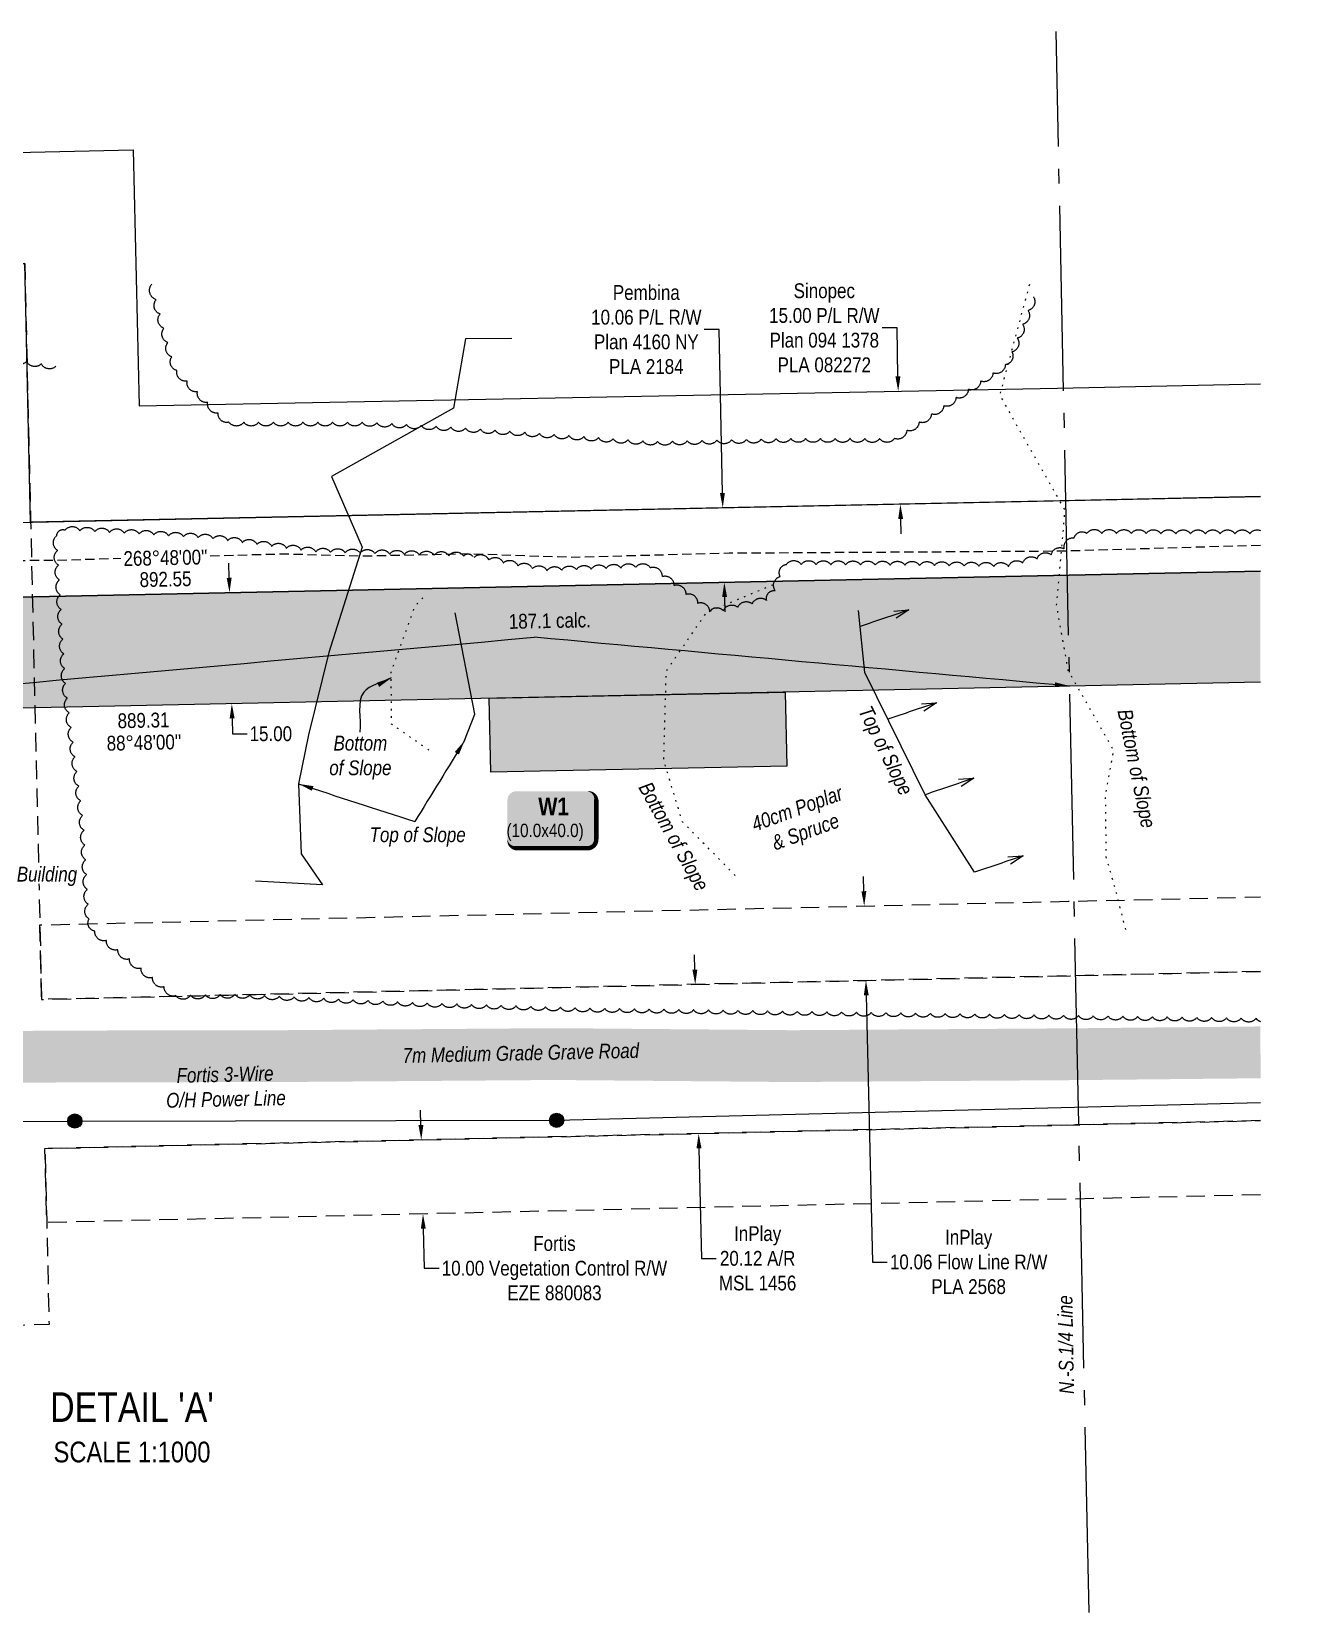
# Model space of a CAD drawing. Extents: x 601495 to 607119, y 5883555 to 5886722.
# Drawn here: x 602908 to 603756, y 5885013 to 5886081 of the extents above; entities that cross this region are included whole.
import ezdxf
from ezdxf.enums import TextEntityAlignment as Align

# ---------------------------------------------------------------- set-up
doc = ezdxf.new("R2010")
doc.units = 0
doc.header["$LTSCALE"] = 5
doc.header["$PDMODE"] = 34
doc.header["$PDSIZE"] = 0.03
for name, pattern in [('0', [1, 1, 0]), ('foc-ACCESSROAD', [3.75, 2.5, -1.25]), ('foc-FLOWLINE', [3.75, 2.5, -1.25]), ('foc-QUARTERLINE', [33, 25, -3, 2, -3]), ('foc-TOPO', [1, 0.2, -0.8]), ('POWERLINE5', [7.799999999999997, 2.399999999999999, -0.6, 0.6, -0.6, 0.6, -0.6, 2.399999999999999]), ('UG_PIPE', [1.875, 1.25, -0.625])]:
    doc.linetypes.add(name, pattern=pattern)
doc.layers.get('Defpoints').update_dxf_attribs({"color": 9})
for name, color, linetype in [('AS-PIPE-UG', 44, 'UG_PIPE'), ('AS-POWER', 104, 'foc-POWER'), ('AS-POWER-EXISTING', 72, 'POWERLINE5'), ('AS-ROADS', 254, 'Continuous'), ('C-FLOWLINE', 13, 'foc-FLOWLINE'), ('C-WS', 13, 'foc-ACCESSROAD'), ('DETAIL-T', 7, 'Continuous'), ('F-EZE', 190, 'foc-FLOWLINE'), ('F-RW', 190, 'Continuous'), ('L-BD', 7, 'Continuous'), ('L-QSEC', 8, 'foc-QUARTERLINE'), ('P-PROPOSED', 10, 'Continuous'), ('P-PROPOSED-H', 21, 'Continuous'), ('P-TEMP-BLOCKS', 250, 'Continuous'), ('P-TEMP-H', 41, 'Continuous'), ('P-TEMP_WORKSPACE', 46, 'Continuous'), ('P-TXT', 4, 'Continuous'), ('T-BUSH', 110, '0'), ('T-BUSH-T', 110, 'Continuous'), ('T-GENERAL', 48, 'foc-TOPO'), ('T-SLOPE', 48, 'Continuous')]:
    doc.layers.add(name, color=color, linetype=linetype)
doc.layers.add('AS-STRUCTURE-T', color=7, linetype='Continuous', true_color=0x454545)
for name, color, linetype, lineweight in [('C-AR-T', 13, 'Continuous', 9), ('C-FLOWLINE-T', 13, 'Continuous', 9), ('F-EZE-T', 190, 'Continuous', 9), ('F-RW-T', 190, 'Continuous', 9), ('T-TEXT', 48, 'Continuous', 18)]:
    doc.layers.add(name, color=color, linetype=linetype, lineweight=lineweight)
doc.styles.add('80', font='ARIALN.TTF', dxfattribs={"height": 10})
doc.styles.add('80CG', font='ARIALN.TTF', dxfattribs={"height": 10})
doc.styles.add('80L', font='ARIALN.TTF', dxfattribs={"height": 10})
doc.styles.add('80LS', font='ARIALNI.TTF', dxfattribs={"height": 10})
doc.styles.add('BOLD', font='ARIALNB.TTF')
doc.styles.add('foc-LtypeFont', font='ARIALN.TTF', dxfattribs={"height": 7.349999999999999})
doc.linetypes.add('foc-POWER', pattern='A,6,-1,["P",foc-LtypeFont,S=0.2,R=0,X=-0.625,Y=-0.75],-1.239999999999999,4', length=12.24)
doc.dimstyles.new('Compass 5 000', dxfattribs={"dimscale": 5, "dimtxt": 9, "dimasz": 2, "dimexe": 0.2, "dimexo": 0.0625, "dimgap": 0.5, "dimtad": 0, "dimtih": 1, "dimtoh": 1, "dimzin": 0, "dimdsep": 46, "dimtxsty": '80CG', "dimcen": 0.1, "dimse1": 1, "dimse2": 1, "dimclrd": 256, "dimclrt": 256, "dimaunit": 1, "dimadec": 4, "dimazin": 0, "dimtfac": 0.06, "dimtofl": 0, "dimtmove": 0, "dimatfit": 1, "dimfxl": 0.2, "dimtolj": 1, "dimtzin": 0, "dimlwd": -1, "dimarcsym": 0})

# ---------------------------------------------------------------- blocks, each defined once
blk = doc.blocks.new('*U435')
at = {"true_color": 0xff8aff}
h = blk.add_hatch(color=211, dxfattribs=at)
edge = h.paths.add_edge_path()
edge.add_line((-23.99999999999998, -20), (23.99999999999998, -20))
edge.add_arc((23.99999999999998, -14), 6, 270, 360)
edge.add_line((29.99999999999998, -14), (29.99999999999998, 12.5))
edge.add_arc((23.99999999999998, 12.5), 6, 0, 90)
edge.add_line((23.99999999999998, 18.5), (-23.99999999999998, 18.5))
edge.add_arc((-23.99999999999998, 12.5), 6, 90, 180)
edge.add_line((-29.99999999999998, 12.5), (-29.99999999999998, -14))
edge.add_arc((-23.99999999999998, -14), 6, 180, 270)
at = {"color": 250, "flags": 128}
blk.add_lwpolyline([(-23.99999999999998, -20, 3, 3, 0), (23.99999999999998, -20, 3, 3, 0.414213562373095), (29.99999999999998, -14, 3, 3, 0), (29.99999999999998, 12.5, 3, 0, 0.414213562373095), (23.99999999999998, 18.5, 0, 0, 0), (-23.99999999999998, 18.5, 0, 0, 0.414213562373095), (-29.99999999999998, 12.5, 0, 0, 0), (-29.99999999999998, -14, 0, 3, 0.414213562373095)], format="xyseb", close=True, dxfattribs=at)
at = {"flags": 128}
blk.add_lwpolyline([(-14.55439397901558, 12.09519144252472, 0, 7.5, 0), (-3.398394867633905e-15, 0, 0, 0, 0)], format="xyseb", dxfattribs=at)
at = {"color": 250}
for tag, p, height, style in [('TEMP_AREA_W1_001', (-9.212824010914055, 2.244292974654144), 12, 'BOLD'), ('ENTER_TEXT_001', (-30.65893587994544, -12.47010782646594), 9, '80')]:
    blk.add_attdef(tag, p, '', height=height, dxfattribs=dict(at, style=style))
blk = doc.blocks.new('POWERPOLE')
h = blk.add_hatch(color=255)
edge = h.paths.add_edge_path()
edge.add_arc((0, 0), 0.9600000000000002, 0, 360)
at = {"linetype": 'Continuous'}
for p, q in [((0.678822509938982, -0.678822509938982), (-0.678822509938982, 0.678822509938982)), ((-0.678822509938982, -0.678822509938982), (0.678822509938982, 0.678822509938982))]:
    blk.add_line(p, q, dxfattribs=at)
blk.add_circle((0, 0), 0.9600000000000002, dxfattribs=at)
blk = doc.blocks.new('*D463')
at = {"layer": 'Defpoints', "color": 0, "transparency": 16777216}
for p in [(603477.0859382522, 5885837.658937887), (603493.6129182222, 5885837.974837666), (603478.5431706753, 5885761.420672855)]:
    blk.add_point(p, dxfattribs=at)
at = {"layer": 'F-RW-T', "transparency": 16777216}
for p, q in [((603492.7954183926, 5885880.74410884), (603482.7954183926, 5885880.74410884)), ((603493.4218112638, 5885847.973011406), (603492.7954183926, 5885880.74410884)), ((603495.2612576038, 5885751.738398895), (603495.4523645622, 5885741.740225155))]:
    blk.add_line(p, q, dxfattribs=at)
for points in [[(603495.0881735537, 5885848.004862566), (603491.7554489739, 5885847.941160247), (603493.6129182222, 5885837.974837666)], [(603496.9276198937, 5885751.770250054), (603493.5948953138, 5885751.706547735), (603495.0701506453, 5885761.736572634)]]:
    blk.add_solid(points, dxfattribs=at)
at = {"layer": 'F-RW-T', "transparency": 16777216, "insert": (603443.7094702352, 5885880.74410884), "char_height": 10, "attachment_point": 5, "style": '80CG'}
blk.add_mtext('\\A1;Sinopec\\P15.00 P/L R/W\\PPlan 094 1378\\PPLA 082272', dxfattribs=at)
blk = doc.blocks.new('*D464')
at = {"layer": 'Defpoints', "color": 0, "transparency": 16777216}
for p in [(603352.6364364729, 5885758.782553867), (603375.1321235481, 5885759.253905138), (603353.6897188838, 5885708.5136505)]:
    blk.add_point(p, dxfattribs=at)
at = {"layer": 'F-RW-T', "transparency": 16777216}
for p, q in [((603372.6111888288, 5885879.567908746), (603362.6111888288, 5885879.567908746)), ((603374.9226399097, 5885769.251710727), (603372.6111888288, 5885879.567908746)), ((603376.3948895974, 5885698.987196182), (603376.6043732358, 5885688.989390593))]:
    blk.add_line(p, q, dxfattribs=at)
for points in [[(603376.5889408411, 5885769.286624666), (603373.2563389781, 5885769.216796787), (603375.1321235481, 5885759.253905138)], [(603378.0611905289, 5885699.022110121), (603374.7285886658, 5885698.952282242), (603376.185405959, 5885708.985001772)]]:
    blk.add_solid(points, dxfattribs=at)
at = {"layer": 'F-RW-T', "transparency": 16777216, "insert": (603323.5252406701, 5885879.567908746), "char_height": 10, "attachment_point": 5, "style": '80CG'}
blk.add_mtext('\\A1;Pembina\\P10.06 P/L R/W\\PPlan 4160 NY\\PPLA 2184', dxfattribs=at)
blk = doc.blocks.new('*D465')
at = {"layer": 'C-AR-T', "transparency": 16777216}
for p, q in [((603356.3167230303, 5885447.439142501), (603356.0877345185, 5885457.436520371)), ((603359.0803698888, 5885326.781465287), (603360.7827032218, 5885252.459528977)), ((603360.7827032218, 5885252.459528977), (603370.7827032219, 5885252.459528977))]:
    blk.add_line(p, q, dxfattribs=at)
for points in [[(603357.9829526751, 5885447.477307253), (603354.6504933854, 5885447.400977748), (603356.545711542, 5885437.441764632)], [(603360.7465995336, 5885326.819630039), (603357.4141402439, 5885326.743300535), (603358.8513813771, 5885336.778843156)]]:
    blk.add_solid(points, dxfattribs=at)
at = {"layer": 'Defpoints', "color": 0, "transparency": 16777216}
for p in [(603348.3196277516, 5885437.253347358), (603350.6252975867, 5885336.590425882), (603358.8513813771, 5885336.778843156)]:
    blk.add_point(p, dxfattribs=at)
at = {"layer": 'C-AR-T', "transparency": 16777216, "insert": (603398.6953908063, 5885252.459528977), "char_height": 10, "attachment_point": 5, "style": '80CG'}
blk.add_mtext('\\A1;InPlay\\P20.12 A/R\\PMSL 1456', dxfattribs=at)
blk = doc.blocks.new('*D466')
at = {"layer": 'Defpoints', "color": 0, "transparency": 16777216}
for p in [(603103.0991233939, 5885330.920874219), (603104.2447268801, 5885280.906815458), (603172.7124342972, 5885282.475111378)]:
    blk.add_point(p, dxfattribs=at)
at = {"layer": 'F-EZE-T', "transparency": 16777216}
for p, q in [((603171.3378345843, 5885342.486547832), (603171.1088383576, 5885352.483925525)), ((603172.9414305239, 5885272.477733686), (603173.5525175288, 5885245.799269682)), ((603173.5525175288, 5885245.799269682), (603183.5525175286, 5885245.799269682))]:
    blk.add_line(p, q, dxfattribs=at)
for points in [[(603173.0040641996, 5885342.52471387), (603169.6716049688, 5885342.448381795), (603171.566830811, 5885332.48917014)], [(603174.6076601392, 5885272.515899723), (603171.2752009084, 5885272.439567648), (603172.7124342972, 5885282.475111378)]]:
    blk.add_solid(points, dxfattribs=at)
at = {"layer": 'F-EZE-T', "transparency": 16777216, "insert": (603261.4856689619, 5885245.799269684), "char_height": 10, "attachment_point": 5, "style": '80CG'}
blk.add_mtext('\\A1;Fortis\\P10.00 Vegetation Control R/W\\PEZE 880083', dxfattribs=at)
blk = doc.blocks.new('*D471')
at = {"layer": 'C-FLOWLINE-T', "transparency": 16777216}
for p, q in [((603470.4311271396, 5885500.404881443), (603470.2013117811, 5885510.40224034)), ((603472.0473851248, 5885430.094910633), (603476.1868158756, 5885250.022633859)), ((603476.1868158756, 5885250.022633859), (603486.1868158757, 5885250.022633859))]:
    blk.add_line(p, q, dxfattribs=at)
for points in [[(603472.0973536223, 5885500.443184002), (603468.764900657, 5885500.366578883), (603470.6609424981, 5885490.407522547)], [(603473.7136116076, 5885430.133213192), (603470.3811586422, 5885430.056608073), (603471.8175697664, 5885440.09226953)]]:
    blk.add_solid(points, dxfattribs=at)
at = {"layer": 'Defpoints', "color": 0, "transparency": 16777216}
for p in [(603494.0218902655, 5885490.944534836), (603471.8175697664, 5885440.09226953), (603495.1785175339, 5885440.629281819)]:
    blk.add_point(p, dxfattribs=at)
at = {"layer": 'C-FLOWLINE-T', "transparency": 16777216, "insert": (603541.1868158757, 5885250.022633859), "char_height": 10, "attachment_point": 5, "style": '80CG'}
blk.add_mtext('\\A1;InPlay\\P10.06 Flow Line R/W\\PPLA 2568', dxfattribs=at)
blk = doc.blocks.new('*D528')
at = {"layer": 'Defpoints', "color": 0, "transparency": 16777216}
for p in [(603069.7490509357, 5885702.564252537), (603043.6285252753, 5885627.030410301), (603071.3195515476, 5885627.610619316)]:
    blk.add_point(p, dxfattribs=at)
at = {"layer": 'P-TXT', "transparency": 16777216}
for p, q in [((603041.848541025, 5885711.981849111), (603041.6390573866, 5885721.9796547)), ((603043.8380089136, 5885617.032604711), (603044.0552348581, 5885606.665290208)), ((603044.0552348581, 5885606.665290208), (603054.0552348581, 5885606.665290208))]:
    blk.add_line(p, q, dxfattribs=at)
for points in [[(603043.5148419564, 5885712.016763051), (603040.1822400934, 5885711.946935171), (603042.0580246634, 5885701.984043522)], [(603045.504309845, 5885617.067518651), (603042.171707982, 5885616.997690772), (603043.6285252753, 5885627.030410301)]]:
    blk.add_solid(points, dxfattribs=at)
at = {"layer": 'P-TXT', "transparency": 16777216, "insert": (603069.9931611889, 5885606.665290209), "char_height": 10, "attachment_point": 5, "style": '80CG'}
blk.add_mtext('\\A1;15.00', dxfattribs=at)

msp = doc.modelspace()

# ---------------------------------------------------------------- hatches: boundary and pattern name
at = {"layer": 'P-PROPOSED-H'}
h = msp.add_hatch(color=256, dxfattribs=at)
h.dxf.hatch_style = 1
h.paths.add_polyline_path([(603738.2312245668, 5885716.570933971), (602672.8196579297, 5885694.247406143), (602674.3901585417, 5885619.293772906), (603738.2312245668, 5885641.58439411)])
at = {"layer": 'P-TEMP-H'}
h = msp.add_hatch(color=256, dxfattribs=at)
h.dxf.hatch_style = 1
h.paths.add_polyline_path([(603218.495867962, 5885580.70337246), (603217.4488675536, 5885630.672461287), (603417.3252228486, 5885634.860462921), (603418.3722232569, 5885584.891374105)])

# ---------------------------------------------------------------- linework, layer by layer
at = {"layer": 'AS-PIPE-UG', "flags": 128}
msp.add_lwpolyline([(603738.2312245668, 5885733.877470881), (603603.98465793, 5885729.927406136), (603379.5546579305, 5885728.537406197), (603272.4846579304, 5885725.757406145), (603202.7296579302, 5885728.097406195), (603131.9346579304, 5885726.537406141), (603078.4046579303, 5885727.987406193), (603000.6746579299, 5885725.877406135), (602921.5896579302, 5885723.622406142), (602881.09465793, 5885723.497406195), (602855.6446579306, 5885723.407406187), (602844.6446579299, 5885707.947406142), (602845.5296579297, 5885696.617406191), (602841.9846579302, 5885670.13240614)], dxfattribs=at)
at = {"layer": 'AS-POWER', "flags": 128}
msp.add_lwpolyline([(601936.6412459146, 5885334.141512134), (602063.9625984579, 5885336.838279646), (602429.0946579301, 5885337.662406142), (602619.7646579307, 5885344.80740614), (602937.6196579306, 5885345.20240614), (603262.9196579299, 5885345.757406138), (603738.2312245668, 5885357.805457544)], dxfattribs=at)
at = {"layer": 'AS-ROADS', "const_width": 34.98603954999992, "flags": 128}
msp.add_lwpolyline([(602432.13465793, 5885375.422406194), (602541.3996579301, 5885381.482406139), (602675.89965793, 5885386.05240619), (602807.9946579301, 5885387.972406141), (602938.60465793, 5885388.817406191), (603078.4446579297, 5885389.052406144), (603261.7596579302, 5885390.427406136), (603421.8546579304, 5885389.042406135), (603610.2296579304, 5885390.31240619), (603738.2312245668, 5885391.590849621)], dxfattribs=at)
at = {"layer": 'C-FLOWLINE', "flags": 128}
msp.add_lwpolyline([(603738.2312245668, 5885446.216509069), (603609.7436338209, 5885443.262859705), (602915.175834668, 5885427.296408022), (602914.023358501, 5885477.61220938), (603608.6477964134, 5885493.579420626), (603738.2312245668, 5885496.55826051)], dxfattribs=at)
at = {"layer": 'C-WS', "flags": 128}
for points in [[(603738.2312245668, 5885345.468557481), (603611.9370922763, 5885342.575735202), (602917.4794810796, 5885326.669282833), (602918.6235359714, 5885276.655045279), (602920.2048200804, 5885207.768491761), (602623.2322143659, 5885200.961471109), (602573.2844768349, 5885199.817082646), (602522.9695557782, 5885198.664754468), (602422.3418277387, 5885196.359960991), (602372.3272702454, 5885195.214527928), (602310.4422040618, 5885193.794746052), (602308.8426475504, 5885263.183288992), (602307.6998764123, 5885313.197039758), (602305.4177171536, 5885413.276159339), (602152.9760483645, 5885409.790864884), (602151.8250360856, 5885460.099173892), (602150.1076231977, 5885535.111220963), (602148.3900876597, 5885610.101249093), (602141.5926475681, 5885906.794305956), (602541.9315656142, 5885915.963625342), (602540.4649240944, 5885990.988696595), (602539.9183931778, 5886018.956784626)], [(602590.566470971, 5886019.871880844), (602591.0673162761, 5885992.151420473), (602592.4264492287, 5885917.120488402), (602903.7926913671, 5885924.253496793), (602907.7479833169, 5885751.628295107), (602908.8855012343, 5885701.912651798), (602914.023358501, 5885477.61220938), (602915.175834668, 5885427.296408022), (603609.7436338209, 5885443.262859705), (603738.2312245668, 5885446.216509069)]]:
    msp.add_lwpolyline(points, dxfattribs=at)
at = {"layer": 'F-EZE', "flags": 128}
msp.add_lwpolyline([(603738.2312245668, 5885295.428378948), (603613.0263047575, 5885292.56077764), (602918.6235359714, 5885276.655045279), (602917.4794810796, 5885326.669282833), (603611.9370922763, 5885342.575735202), (603738.2312245668, 5885345.468557481)], dxfattribs=at)
at = {"layer": 'F-RW'}
for points in [[(601936.6412459146, 5885530.509074771), (602075.0874632023, 5885533.49004105), (602073.370288256, 5885608.488080879), (602064.8517205582, 5885980.099023632), (602540.4649240944, 5885990.988696595), (602591.0673162761, 5885992.151420473), (602977.0928768662, 5886000.996429619), (602981.0550659967, 5885828.177711241), (603601.1031727752, 5885840.02942645), (603738.2312245668, 5885842.987046079)], [(603738.2312245668, 5885766.861906728), (603602.7569476845, 5885764.023319383), (602907.7975523582, 5885749.46186173), (602903.7926913671, 5885924.253496793), (602592.4264492287, 5885917.120488402), (602541.9315656142, 5885915.963625342), (602141.5926475681, 5885906.794305956), (602148.3900876597, 5885610.101249093), (602150.1076231977, 5885535.111220963), (602151.8250360856, 5885460.099173892), (601936.6412459146, 5885455.459572731)], [(603738.2312245668, 5885716.570933971), (602672.8196579297, 5885694.247406143), (602671.7663755192, 5885744.516309506), (603738.2312245668, 5885766.861906728)]]:
    msp.add_lwpolyline(points, dxfattribs=at)
at = {"layer": 'L-QSEC'}
msp.add_line((603622.4419446496, 5885013.460712251), (603600.2195274623, 5886080.785954749), dxfattribs=at)
at = {"layer": 'P-TEMP_WORKSPACE'}
msp.add_lwpolyline([(603218.495867962, 5885580.70337246), (603217.4488675536, 5885630.672461287), (603417.3252228486, 5885634.860462921), (603418.3722232569, 5885584.891374105)], close=True, dxfattribs=at)
at = {"layer": 'T-BUSH', "flags": 128}
for points in [[(602924.8870755134, 5885854.928764564, -0.52056705), (602915.0158809449, 5885856.503489842, -0.52056705), (602905.1446863764, 5885858.078215118, -0.52056705), (602895.2734918079, 5885859.652940402, -0.52056705), (602885.4022972394, 5885861.22766568, -0.52056705), (602875.5311026709, 5885862.802390954, -0.52056705), (602865.6599081025, 5885864.377116231, -0.52056705), (602855.7910523601, 5885865.966360898, -0.52056705), (602845.9246797872, 5885867.571021039, -0.52056705), (602836.0583072144, 5885869.175681178, -0.52056705), (602826.1919346416, 5885870.780341323, -0.52056705), (602816.3255620687, 5885872.385001456, -0.52056705), (602806.4591894959, 5885873.989661601, -0.52056705), (602796.503468874, 5885874.77724979, -0.52056705), (602786.5234702786, 5885875.34282024, -0.52056705), (602776.5434716826, 5885875.90839069, -0.52056705), (602766.5634730867, 5885876.47396114, -0.52056705), (602756.5834744907, 5885877.039531593, -0.52056705), (602746.6034758947, 5885877.605102043, -0.52056705), (602736.6234772986, 5885878.170672493, -0.52056705), (602726.6434787026, 5885878.736242943, -0.52056705), (602716.6864028871, 5885879.531625309, -0.52056705), (602706.7913194784, 5885880.948511418, -0.52056705), (602696.8962360697, 5885882.365397527, -0.52056705), (602687.0011526609, 5885883.782283635, -0.52056705), (602677.1060692524, 5885885.199169744, -0.52056705), (602667.2109858437, 5885886.616055852, -0.52056705), (602657.3159024349, 5885888.032941957, -0.52056705), (602647.4208190262, 5885889.449828065, -0.52056705), (602638.8648217877, 5885894.254072508, -0.52056705), (602630.6756468663, 5885899.986232307, -0.52056705), (602622.486471945, 5885905.718392116, -0.52056705), (602614.6993058713, 5885911.169158614, -0.52056705)], [(603584.868145851, 5885901.800153553, -0.52056705), (603581.2589878049, 5885892.478446621, -0.52056705), (603577.6498297588, 5885883.156739694, -0.52056705), (603574.0406717128, 5885873.835032759, -0.52056705), (603570.4315136669, 5885864.513325833, -0.52056705), (603565.953762989, 5885855.889558823, -0.52056705), (603557.6278225884, 5885850.357926296, -0.52056705), (603549.3018821877, 5885844.826293775, -0.52056705), (603540.9759417871, 5885839.294661257, -0.52056705), (603532.6500013865, 5885833.763028736, -0.52056705), (603524.3240609859, 5885828.231396209, -0.52056705), (603515.9981205853, 5885822.699763688, -0.52056705), (603507.6721801847, 5885817.168131171, -0.52056705), (603499.346239784, 5885811.63649865, -0.52056705), (603491.0202993834, 5885806.104866123, -0.52056705), (603481.0551615297, 5885806.018227539, -0.52056705), (603471.0591628327, 5885806.034100769, -0.52056705), (603461.0631641357, 5885806.049973999, -0.52056705), (603451.0671654388, 5885806.065847229, -0.52056705), (603441.0711667418, 5885806.081720459, -0.52056705), (603431.0751680448, 5885806.097593689, -0.52056705), (603421.0791693478, 5885806.113466919, -0.52056705), (603411.0853722263, 5885805.925418828, -0.52056705), (603401.0920461854, 5885805.693736825, -0.52056705), (603391.0987201446, 5885805.462054828, -0.52056705), (603381.1053941037, 5885805.230372826, -0.52056705), (603371.1120680628, 5885804.998690824, -0.52056705), (603361.1187420218, 5885804.767008818, -0.52056705), (603351.1254159809, 5885804.535326815, -0.52056705), (603341.13208994, 5885804.303644813, -0.52056705), (603331.1387638988, 5885804.07196281, -0.52056705), (603321.1605474594, 5885804.452748064, -0.52056705), (603311.1908023915, 5885805.176920142, -0.52056705), (603301.2210573236, 5885805.901092211, -0.52056705), (603291.2513122559, 5885806.625264282, -0.52056705), (603281.281567188, 5885807.34943636, -0.52056705), (603271.3118221201, 5885808.073608429, -0.52056705), (603261.3420770522, 5885808.797780505, -0.52056705), (603251.3723319843, 5885809.521952579, -0.52056705), (603241.4025869163, 5885810.246124648, -0.52056705), (603231.4328418485, 5885810.970296725, -0.52056705), (603221.4630967806, 5885811.694468793, -0.52056705), (603211.4933517127, 5885812.418640865, -0.52056705), (603201.5236066448, 5885813.142812943, -0.52056705), (603191.5473706357, 5885813.768357846, -0.52056705), (603181.5687091452, 5885814.357048572, -0.52056705), (603171.5900476548, 5885814.945739297, -0.52056705), (603161.6113861646, 5885815.534430022, -0.52056705), (603151.6327246741, 5885816.123120748, -0.52056705), (603141.6540631837, 5885816.711811478, -0.52056705), (603131.6692334494, 5885817.091209526, -0.52056705), (603121.6732221494, 5885817.091209526, -0.52056705), (603111.6772108494, 5885817.091209526, -0.52056705), (603101.6811995493, 5885817.091209526, -0.52056705), (603091.6851882495, 5885817.091209526, -0.52056705), (603081.6891769494, 5885817.091209526, -0.52056705), (603071.6931656494, 5885817.091209526, -0.52056705), (603061.6971543494, 5885817.091209526, -0.52056705), (603051.7011430494, 5885817.091209526, -0.52056705), (603041.7051317494, 5885817.091209526, -0.52056705), (603034.3282931822, 5885823.275480621, -0.52056705), (603027.3728706257, 5885830.454779954, -0.52056705), (603020.4174480693, 5885837.63407929, -0.52056705), (603013.4620255128, 5885844.813378632, -0.52056705), (603006.5066029563, 5885851.992677965, -0.52056705), (603003.0786540397, 5885861.183794227, -0.52056705), (603000.4406288537, 5885870.825426089, -0.52056705), (602997.802603668, 5885880.467057953, -0.52056705), (602995.1645784822, 5885890.108689823, -0.52056705), (602992.5265532964, 5885899.750321684, -0.52056705), (602989.6171474898, 5885910.383813698, -0.52056705)], [(603738.2312245668, 5885412.262721922, -0.158498740785689), (603735.2519108669, 5885414.578509737, -0.52056705), (603725.2570527256, 5885414.730340707, -0.52056705), (603715.2621945844, 5885414.882171686, -0.52056705), (603705.2673364431, 5885415.034002661, -0.52056705), (603695.2724783017, 5885415.185833631, -0.52056705), (603685.2776201605, 5885415.33766461, -0.52056705), (603675.2827620191, 5885415.48949558, -0.52056705), (603665.2879038778, 5885415.641326554, -0.52056705), (603655.2930457365, 5885415.793157534, -0.52056705), (603645.2981875952, 5885415.944988504, -0.52056705), (603635.3033294539, 5885416.096819477, -0.52056705), (603625.3084713126, 5885416.248650458, -0.52056705), (603615.3136131712, 5885416.400481428, -0.52056705), (603605.31875503, 5885416.552312407, -0.52056705), (603595.3238968886, 5885416.704143382, -0.52056705), (603585.3290387474, 5885416.855974352, -0.52056705), (603575.3341806061, 5885417.007805331, -0.52056705), (603565.3393224648, 5885417.159636301, -0.52056705), (603555.3444643234, 5885417.311467274, -0.52056705), (603545.3496061822, 5885417.463298255, -0.52056705), (603535.3547480408, 5885417.615129225, -0.52056705), (603525.3598898995, 5885417.766960198, -0.52056705), (603515.3650317582, 5885417.918791178, -0.52056705), (603505.3701736169, 5885418.070622149, -0.52056705), (603495.3753154755, 5885418.222453128, -0.52056705), (603485.3804573343, 5885418.374284098, -0.52056705), (603475.3855991929, 5885418.526115073, -0.52056705), (603465.3907410516, 5885418.677946052, -0.52056705), (603455.3958829104, 5885418.829777022, -0.52056705), (603445.4010247691, 5885418.981607995, -0.52056705), (603435.4061666277, 5885419.133438976, -0.52056705), (603425.4113084865, 5885419.285269946, -0.52056705), (603415.4164503451, 5885419.437100919, -0.52056705), (603405.4215922038, 5885419.588931899, -0.52056705), (603395.4267340625, 5885419.74076287, -0.52056705), (603385.4318759212, 5885419.892593849, -0.52056705), (603375.4370177798, 5885420.044424819, -0.52056705), (603365.4421596386, 5885420.196255792, -0.52056705), (603355.4473014972, 5885420.348086772, -0.52056705), (603345.4524433559, 5885420.499917743, -0.52056705), (603335.4575852146, 5885420.651748716, -0.52056705), (603325.4627270733, 5885420.803579696, -0.52056705), (603315.4678689319, 5885420.955410667, -0.52056705), (603305.4730107908, 5885421.107241645, -0.52056705), (603295.4781526494, 5885421.259072619, -0.52056705), (603285.4832945082, 5885421.41090359, -0.52056705), (603275.4917123726, 5885421.702066983, -0.52056705), (603265.5007630695, 5885422.020145481, -0.52056705), (603255.5098137662, 5885422.338223981, -0.52056705), (603245.518864463, 5885422.656302477, -0.52056705), (603235.5279151598, 5885422.974380975, -0.52056705), (603225.5369658564, 5885423.292459471, -0.52056705), (603215.5460165533, 5885423.610537962, -0.52056705), (603205.55506725, 5885423.928616459, -0.52056705), (603195.5641179469, 5885424.246694957, -0.52056705), (603185.5731686436, 5885424.564773453, -0.52056705), (603175.5822193404, 5885424.882851951, -0.52056705), (603165.5929534195, 5885425.243414567, -0.52056705), (603155.6081599856, 5885425.716850937, -0.52056705), (603145.6233665517, 5885426.190287302, -0.52056705), (603135.6385731178, 5885426.663723668, -0.52056705), (603125.6537796839, 5885427.137160027, -0.52056705), (603115.66898625, 5885427.610596392, -0.52056705), (603105.684192816, 5885428.084032756, -0.52056705), (603095.699399382, 5885428.557469127, -0.52056705), (603085.7146059482, 5885429.030905492, -0.52056705), (603075.7298125143, 5885429.504341857, -0.52056705), (603065.7450190802, 5885429.977778218, -0.52056705), (603055.7602256464, 5885430.451214583, -0.52056705), (603045.7748925714, 5885430.876220778, -0.52056705), (603035.7820288582, 5885430.625388725, -0.52056705), (603025.789165145, 5885430.374556677, -0.52056705), (603015.7963014317, 5885430.123724625, -0.52056705), (603005.8034377184, 5885429.872892572, -0.52056705), (602997.9186907102, 5885435.866881089, -0.52056705), (602990.1224140788, 5885442.122943156, -0.52056705), (602982.3261374473, 5885448.379005221, -0.52056705), (602974.5298608157, 5885454.635067287, -0.52056705), (602966.7335841842, 5885460.89112936, -0.52056705), (602958.9373075528, 5885467.147191423, -0.52056705), (602951.1410309213, 5885473.40325349, -0.52056705), (602947.2213944413, 5885481.653618773, -0.52056705), (602946.6649105954, 5885491.634128165, -0.52056705), (602946.1084267494, 5885501.614637553, -0.52056705), (602945.5519429033, 5885511.595146935, -0.52056705), (602944.9954590572, 5885521.575656323, -0.52056705), (602944.4389752111, 5885531.556165712, -0.52056705), (602943.8824913651, 5885541.5366751, -0.52056705), (602942.8803330963, 5885551.475991733, -0.52056705), (602941.598062082, 5885561.389418132, -0.52056705), (602940.3157910677, 5885571.302844534, -0.52056705), (602939.0335200534, 5885581.216270932, -0.52056705), (602937.7512490392, 5885591.129697326, -0.52056705), (602936.4689780249, 5885601.043123724, -0.52056705), (602935.1867070106, 5885610.956550123, -0.52056705), (602933.9044359961, 5885620.869976521, -0.52056705), (602932.6221649819, 5885630.783402923, -0.52056705), (602931.4075756491, 5885640.703230262, -0.52056705), (602930.8086253688, 5885650.681281196, -0.52056705), (602930.2096750884, 5885660.659332137, -0.52056705), (602929.6107248081, 5885670.637383073, -0.52056705), (602929.0117745277, 5885680.615434009, -0.52056705), (602928.4128242468, 5885690.593484939, -0.52056705), (602927.813873967, 5885700.571535874, -0.52056705), (602927.2149236867, 5885710.549586809, -0.52056705), (602926.6159734064, 5885720.52763775, -0.52056705), (602926.017023126, 5885730.505688685, -0.52056705), (602925.4180728457, 5885740.483739616, -0.52056705), (602931.0888448698, 5885744.24439262, -0.52056705), (602941.071564851, 5885743.729083312, -0.52056705), (602951.0542848321, 5885743.213773994, -0.52056705), (602961.037004813, 5885742.698464685, -0.52056705), (602971.0197247943, 5885742.183155368, -0.52056705), (602981.0017279376, 5885741.65526919, -0.52056705), (602990.9783495846, 5885741.032965068, -0.52056705), (603000.9549712319, 5885740.410660949, -0.52056705), (603010.9315928789, 5885739.788356827, -0.52056705), (603020.908214526, 5885739.166052705, -0.52056705), (603030.8804688285, 5885738.498426214, -0.52056705), (603040.7923465896, 5885737.204238762, -0.52056705), (603050.7042243507, 5885735.91005131, -0.52056705), (603060.6161021118, 5885734.615863864, -0.52056705), (603070.5279798729, 5885733.321676413, -0.52056705), (603080.4398576339, 5885732.027488958, -0.52056705), (603090.351735395, 5885730.733301506, -0.52056705), (603100.2679468942, 5885729.493763169, -0.52056705), (603110.2599169757, 5885729.209552331, -0.52056705), (603120.2518870573, 5885728.925341496, -0.52056705), (603130.2438571389, 5885728.641130668, -0.52056705), (603140.2358272206, 5885728.356919831, -0.52056705), (603150.2277973022, 5885728.072708996, -0.52056705), (603160.2197673838, 5885727.788498168, -0.52056705), (603170.2117374655, 5885727.50428733, -0.52056705), (603180.2037075463, 5885727.220076496, -0.52056705), (603190.1956776285, 5885726.935865668, -0.52056705), (603200.1876477102, 5885726.65165483, -0.52056705), (603206.1883307998, 5885726.480971859)], [(603207.3473531484, 5885725.980681715, -0.5205670499998664), (603217.1531014133, 5885724.039665773, -0.52056705), (603226.9588496783, 5885722.098649838, -0.52056705), (603236.7645979432, 5885720.157633894, -0.52056705), (603246.5703462082, 5885718.216617957, -0.52056705), (603256.4119797263, 5885716.73399189, -0.52056705), (603266.4003242884, 5885717.125418534, -0.52056705), (603276.3886688503, 5885717.516845184, -0.52056705), (603286.3770134124, 5885717.908271827, -0.52056705), (603296.3653579744, 5885718.299698478, -0.52056705), (603306.3537025364, 5885718.69112512, -0.52056705), (603316.3420470984, 5885719.082551768, -0.52056705), (603326.1545565263, 5885718.908534116, -0.52056705), (603334.1594881582, 5885712.92177276, -0.52056705), (603342.1644197899, 5885706.935011413, -0.52056705), (603350.1693514218, 5885700.948250056, -0.52056705), (603358.1742830536, 5885694.961488706, -0.52056705), (603366.1792146855, 5885688.974727359, -0.52056705), (603375.5838539802, 5885689.75337424, -0.52056705), (603385.3071658175, 5885692.07230693, -0.52056705), (603395.0304776547, 5885694.391239626, -0.52056705), (603404.753789492, 5885696.710172313, -0.52056705), (603410.5215627799, 5885703.452681785, -0.52056705), (603413.9089352709, 5885712.857252457, -0.52056705), (603418.1341565847, 5885721.060979703, -0.52056705), (603428.1299439246, 5885720.994066611, -0.52056705), (603438.1257312648, 5885720.927153518, -0.52056705), (603448.1215186048, 5885720.860240432, -0.52056705), (603458.1173059449, 5885720.793327339, -0.52056705), (603468.1130932849, 5885720.726414244, -0.52056705), (603478.1088806251, 5885720.659501151, -0.52056705), (603488.1046679651, 5885720.592588058, -0.52056705), (603498.1004553052, 5885720.525674972, -0.52056705), (603508.0958249498, 5885720.41757909, -0.52056705), (603518.0909131614, 5885720.281735238, -0.52056705), (603528.086001373, 5885720.145891384, -0.52056705), (603538.0810895846, 5885720.010047529, -0.52056705), (603548.0761777962, 5885719.874203677, -0.52056705), (603558.0712660078, 5885719.738359826, -0.52056705), (603568.0663542195, 5885719.602515973, -0.52056705), (603577.7119973757, 5885722.120262477, -0.52056705), (603587.3311644198, 5885724.839061346, -0.52056705), (603596.9503314637, 5885727.557860215, -0.52056705), (603605.7733772487, 5885731.546868802, -0.52056705), (603612.4134661577, 5885739.018780279, -0.52056705), (603621.0333935405, 5885742.055672593, -0.52056705), (603631.0293016037, 5885742.010242385, -0.52056705), (603641.0252096668, 5885741.964812184, -0.52056705), (603651.0211177298, 5885741.919381985, -0.52056705), (603661.017025793, 5885741.873951782, -0.52056705), (603671.0129338561, 5885741.828521574, -0.52056705), (603681.0088419192, 5885741.783091373, -0.52056705), (603691.0047499824, 5885741.73766117, -0.52056705), (603701.0007394607, 5885741.733033352, -0.52056705), (603710.9967492258, 5885741.738572609, -0.52056705), (603720.9927589911, 5885741.744111872, -0.52056705), (603730.9887687564, 5885741.74965114, -0.3472372406840568), (603738.2312245668, 5885743.927169107, -0.3472372406840568)]]:
    msp.add_lwpolyline(points, format="xyb", dxfattribs=at)
at = {"layer": 'T-GENERAL', "flags": 128}
for points in [[(603582.15965794, 5885909.962406147), (603562.0796579398, 5885835.41740619), (603606.0746579405, 5885757.612406135), (603600.3696579398, 5885693.397406139), (603608.1346579402, 5885649.652406139), (603638.9046579405, 5885595.597406184), (603633.4096579403, 5885565.007406133), (603633.8946579412, 5885523.672406192), (603640.474657941, 5885500.427406187), (603647.1846579406, 5885473.792406189)], [(603383.4746579379, 5885511.017406132), (603347.9246579371, 5885547.297406131), (603335.2896579374, 5885588.677406135), (603337.0396579369, 5885649.152406186), (603364.2196579376, 5885688.63240614), (603412.4846579386, 5885708.822406135)], [(603176.7196579354, 5885595.68740614), (603151.5346579354, 5885613.162406191), (603151.2246579347, 5885648.452406136), (603167.4496579358, 5885693.112406136), (603174.9146579353, 5885700.812406189)]]:
    msp.add_lwpolyline(points, dxfattribs=at)
at = {"layer": 'T-SLOPE', "flags": 128}
for points in [[(603232.76465793, 5885873.657406141), (603201.3196579302, 5885873.337406137), (603193.3396579303, 5885826.587406193), (603110.9596579302, 5885780.427406134), (603131.6796579304, 5885732.747406139), (603109.2196579298, 5885661.482406139), (603095.4696579296, 5885605.942406196), (603088.7296579299, 5885572.827406142), (603090.4346579303, 5885525.587406197), (603104.7796579301, 5885504.797406195), (603059.5446579305, 5885507.192406142)], [(603200.8146579302, 5885602.057406195), (603207.6846579298, 5885619.882406137), (603194.5296579303, 5885688.362406137)], [(603545.0746579296, 5885513.147406134), (603511.7596579305, 5885565.532406142), (603471.0296579301, 5885647.972406194), (603466.8546579301, 5885689.847406143)]]:
    msp.add_lwpolyline(points, dxfattribs=at)

# ---------------------------------------------------------------- block references
at = {"layer": 'AS-POWER-EXISTING', "xscale": 4.998005649999984, "yscale": 4.998005649999984, "zscale": 4.998005649999984}
for p in [(602937.6196579306, 5885345.20240614), (603262.9196579299, 5885345.757406138)]:
    msp.add_blockref('POWERPOLE', p, dxfattribs=at)
at = {"layer": 'P-TEMP-BLOCKS', "xscale": 0.99960113, "yscale": 0.99960113, "zscale": 0.99960113}
msp.add_blockref('*U435', (603259.7464438394, 5885549.404415477), dxfattribs=at).add_auto_attribs({'TEMP_AREA_W1_001': 'W1', 'ENTER_TEXT_001': '(10.0x40.0)'})

# ---------------------------------------------------------------- texts
at = {"layer": 'AS-POWER', "insert": (602998.249172365, 5885380.782350585), "char_height": 9.98864667781507, "attachment_point": 1, "rotation": 1.2690865925739767, "style": '80L'}
msp.add_mtext_dynamic_manual_height_columns('\\pi7.97068;{\\fArial Narrow|b0|i1|c0|p34;Fortis 3-Wire\\P\\pi0.57459;O/H Power Line}', width=80.58139707956936, gutter_width=49.99341224007921, heights=[0], dxfattribs=at)
at = {"layer": 'DETAIL-T', "color": 3, "insert": (602976.2235428367, 5885138.320971616), "char_height": 19.97827499036783, "width": 190.1024171228748, "attachment_point": 5, "style": '80CG', "bg_fill": 3, "box_fill_scale": 1.15, "bg_fill_color": 256, "bg_fill_true_color": 256, "bg_fill_transparency": 0}
msp.add_mtext("DETAIL 'A'\\P{\\H0.7x;SCALE 1:1000}", dxfattribs=at)
at = {"layer": 'L-BD', "style": '80L'}
for s, p in [('892.55', (602998.8609129953, 5885711.077141411)), ('187.1 calc.', (603258.3566271325, 5885683.259673655)), ('889.31', (602984.0021298955, 5885615.7828554)), ("88°48'00''", (602984.3162300178, 5885600.792128755))]:
    msp.add_text(s, height=9.996011299999967, rotation=1.200300000004742, dxfattribs=at).set_placement(p, align=Align.MIDDLE)
at = {"layer": 'L-QSEC', "style": '80LS'}
msp.add_text('N.-S.1/4 Line', height=9.972187190522682, rotation=91.03915242819767, dxfattribs=at).set_placement((603606.5998293825, 5885194.219879263), align=Align.MIDDLE)
at = {"layer": 'T-BUSH-T', "insert": (603423.5921739981, 5885560.969251315), "char_height": 9.992024190972677, "width": 65.35479036767538, "attachment_point": 2, "rotation": 20.000000000000007, "style": '80LS'}
msp.add_mtext('40cm Poplar\\P& Spruce', dxfattribs=at)
at = {"layer": 'T-TEXT', "style": '80LS'}
msp.add_text('7m Medium Grade Grave Road', height=9.992024190972677, rotation=1.269086589013977, dxfattribs=at).set_placement((603238.8044642006, 5885391.14582807), align=Align.MIDDLE_CENTER)

# ---------------------------------------------------------------- dimensions: what is measured, and where the dimension line sits
at = {"layer": 'C-AR-T'}
dim = msp.add_linear_dim(base=(603358.8513813771, 5885336.778843156), p1=(603348.3196277517, 5885437.253347358), p2=(603350.6252975867, 5885336.590425882), angle=271.3121222154925, text='InPlay\\P20.12 A/R\\PMSL 1456', dimstyle='Compass 5 000', dxfattribs=at)
dim.commit()
dim.dimension.update_dxf_attribs({"geometry": '*D465', "text_midpoint": (603398.6953908063, 5885252.459528977), "dimtype": 161})
at = {"layer": 'C-FLOWLINE-T'}
dim = msp.add_linear_dim(base=(603471.8175697664, 5885440.09226953), p1=(603494.0218902655, 5885490.944534836), p2=(603495.1785175338, 5885440.629281817), angle=271.31686094515646, text='InPlay\\P10.06 Flow Line R/W\\PPLA 2568', dimstyle='Compass 5 000', dxfattribs=at)
dim.commit()
dim.dimension.update_dxf_attribs({"geometry": '*D471', "text_midpoint": (603541.1868158757, 5885250.022633859), "dimtype": 161})
at = {"layer": 'F-EZE-T'}
dim = msp.add_linear_dim(base=(603172.7124342972, 5885282.475111378), p1=(603103.099123394, 5885330.920874221), p2=(603104.2447268802, 5885280.90681546), angle=271.31216643016114, text='Fortis\\P10.00 Vegetation Control R/W\\PEZE 880083', dimstyle='Compass 5 000', dxfattribs=at)
dim.commit()
dim.dimension.update_dxf_attribs({"geometry": '*D466', "text_midpoint": (603261.4856689619, 5885245.799269684), "dimtype": 161})
at = {"layer": 'F-RW-T'}
for base, p1, p2, angle, text, picture, middle in [((603375.1321235481, 5885759.253905138), (603353.6897188838, 5885708.5136505), (603352.6364364729, 5885758.782553867), 91.20034063833592, 'Pembina\\P10.06 P/L R/W\\PPlan 4160 NY\\PPLA 2184', '*D464', (603323.5252406701, 5885879.567908746)), ((603493.6129182222, 5885837.974837666), (603478.5431706753, 5885761.420672856), (603477.0859382522, 5885837.658937888), 91.09502887638504, 'Sinopec\\P15.00 P/L R/W\\PPlan 094 1378\\PPLA 082272', '*D463', (603443.7094702352, 5885880.74410884))]:
    dim = msp.add_linear_dim(base=base, p1=p1, p2=p2, angle=angle, text=text, dimstyle='Compass 5 000', dxfattribs=at)
    dim.commit()
    dim.dimension.update_dxf_attribs({"geometry": picture, "text_midpoint": middle, "dimtype": 161})
at = {"layer": 'P-TXT'}
dim = msp.add_linear_dim(base=(603043.6285252753, 5885627.030410301), p1=(603069.7490509358, 5885702.564252539), p2=(603071.3195515478, 5885627.610619318), angle=271.20034063817786, text='15.00', dimstyle='Compass 5 000', dxfattribs=at)
dim.commit()
dim.dimension.update_dxf_attribs({"geometry": '*D528', "text_midpoint": (603069.9931611889, 5885606.665290209), "dimtype": 161})

# ---------------------------------------------------------------- leaders
at = {"layer": 'L-BD', "path_type": 1}
for points in [[(602678.0946654746, 5885620.557850236), (603247.8223881045, 5885671.863227735)], [(603609.4201887194, 5885638.885421397), (603247.8223881045, 5885671.863227735)]]:
    msp.add_leader(points, dimstyle='Compass 5 000', override={"dimgap": 0.5, "dimtad": 0}, dxfattribs=at)
at = {"layer": 'T-SLOPE', "path_type": 1}
for points in [[(603500.8837585474, 5885690.33138853), (603467.9212487323, 5885679.149564368)], [(603544.7221677647, 5885576.714230297), (603511.7596579496, 5885565.532406135)], [(603578.0371677544, 5885524.329230298), (603545.0746579394, 5885513.14740613)]]:
    msp.add_leader(points, dimstyle='Compass 5 000', override={"dimldrblk": 'Open30'}, dxfattribs=at)

# ---------------------------------------------------------------- next in the draw order: texts
at = {"layer": 'AS-STRUCTURE-T', "insert": (602898.1607466732, 5885516.916536435), "char_height": 9.996011300000019, "attachment_point": 1, "style": '80L', "bg_fill": 3, "box_fill_scale": 1.15, "bg_fill_color": 256, "bg_fill_true_color": 256, "bg_fill_transparency": 0}
msp.add_mtext_dynamic_manual_height_columns('\\pi0.29886;{\\fArial Narrow|b0|i1|c0|p34;Building}', width=40.81359140379148, gutter_width=49.98005650000018, heights=[0], dxfattribs=at)
at = {"layer": 'L-BD', "insert": (602998.7570628633, 5885730.537333516), "char_height": 9.996011299999967, "width": 56.95225634606185, "attachment_point": 2, "rotation": 1.20030000000341, "style": '80L', "bg_fill": 3, "box_fill_scale": 1.15, "bg_fill_color": 256, "bg_fill_true_color": 256, "bg_fill_transparency": 0}
msp.add_mtext("268°48'00''", dxfattribs=at)
at = {"layer": 'T-TEXT', "attachment_point": 2, "style": '80LS', "bg_fill": 3, "box_fill_scale": 1.15, "bg_fill_color": 256, "bg_fill_true_color": 256, "bg_fill_transparency": 0}
for s, insert, char_height, width, rotation in [('Top of Slope', (603489.7588539649, 5885597.591367413), 9.992024190972677, 65.18467086797163, 296.29196406181893), ('Bottom of Slope', (603659.5838453192, 5885584.238339269), 9.992024190972675, 81.26978114934063, 281.6079519816405), ('Bottom of Slope', (603346.5355574198, 5885539.831874697), 9.992024190972675, 81.26978114934063, 299.20932638908346)]:
    msp.add_mtext(s, dxfattribs=dict(at, insert=insert, char_height=char_height, width=width, rotation=rotation))
at = {"layer": 'T-TEXT', "insert": (603169.1095262314, 5885543.538643723), "char_height": 9.992024190972677, "width": 65.18467086797163, "attachment_point": 2, "style": '80LS', "bg_fill": 3, "box_fill_scale": 1.15, "bg_fill_color": 256, "bg_fill_true_color": 256, "bg_fill_transparency": 0}
msp.add_mtext('Top of Slope', dxfattribs=at)

# ---------------------------------------------------------------- next in the draw order: linework, layer by layer
at = {"layer": 'P-PROPOSED', "flags": 128}
msp.add_lwpolyline([(603738.2312245668, 5885641.58439411), (602674.3901585417, 5885619.293772906), (602672.8196579297, 5885694.247406143), (603738.2312245668, 5885716.570933971)], dxfattribs=at)

# ---------------------------------------------------------------- next in the draw order: leaders
at = {"layer": 'T-SLOPE', "path_type": 1}
msp.add_leader([(603519.5346509553, 5885627.695297979), (603486.5721411402, 5885616.513473811)], dimstyle='Compass 5 000', override={"dimldrblk": 'Open30'}, dxfattribs=at)
at = {"layer": 'T-TEXT', "path_type": 1}
for points in [[(603200.8146579302, 5885602.057406195), (603167.2446984563, 5885547.45373401)], [(603088.7296579299, 5885572.827406142), (603167.2446984563, 5885547.45373401)]]:
    msp.add_leader(points, dimstyle='Compass 5 000', override={"dimgap": 0.5, "dimtad": 0}, dxfattribs=at)

# ---------------------------------------------------------------- next in the draw order: texts
at = {"layer": 'T-TEXT', "insert": (603130.4489937233, 5885605.373467272), "char_height": 9.992024190972675, "width": 41.81968836806509, "attachment_point": 2, "style": '80LS', "bg_fill": 3, "box_fill_scale": 1.15, "bg_fill_color": 256, "bg_fill_true_color": 256, "bg_fill_transparency": 0}
msp.add_mtext('Bottom\\Pof Slope', dxfattribs=at)

# ---------------------------------------------------------------- next in the draw order: leaders
at = {"layer": 'T-TEXT', "path_type": 1}
msp.add_leader([(603151.2606093992, 5885644.359737821), (603132.7524798104, 5885634.80419176), (603130.0910454574, 5885607.834825519)], dimstyle='Compass 5 000', override={"dimgap": 0.5, "dimtad": 0}, dxfattribs=at)

doc.saveas('drawing.dxf')
